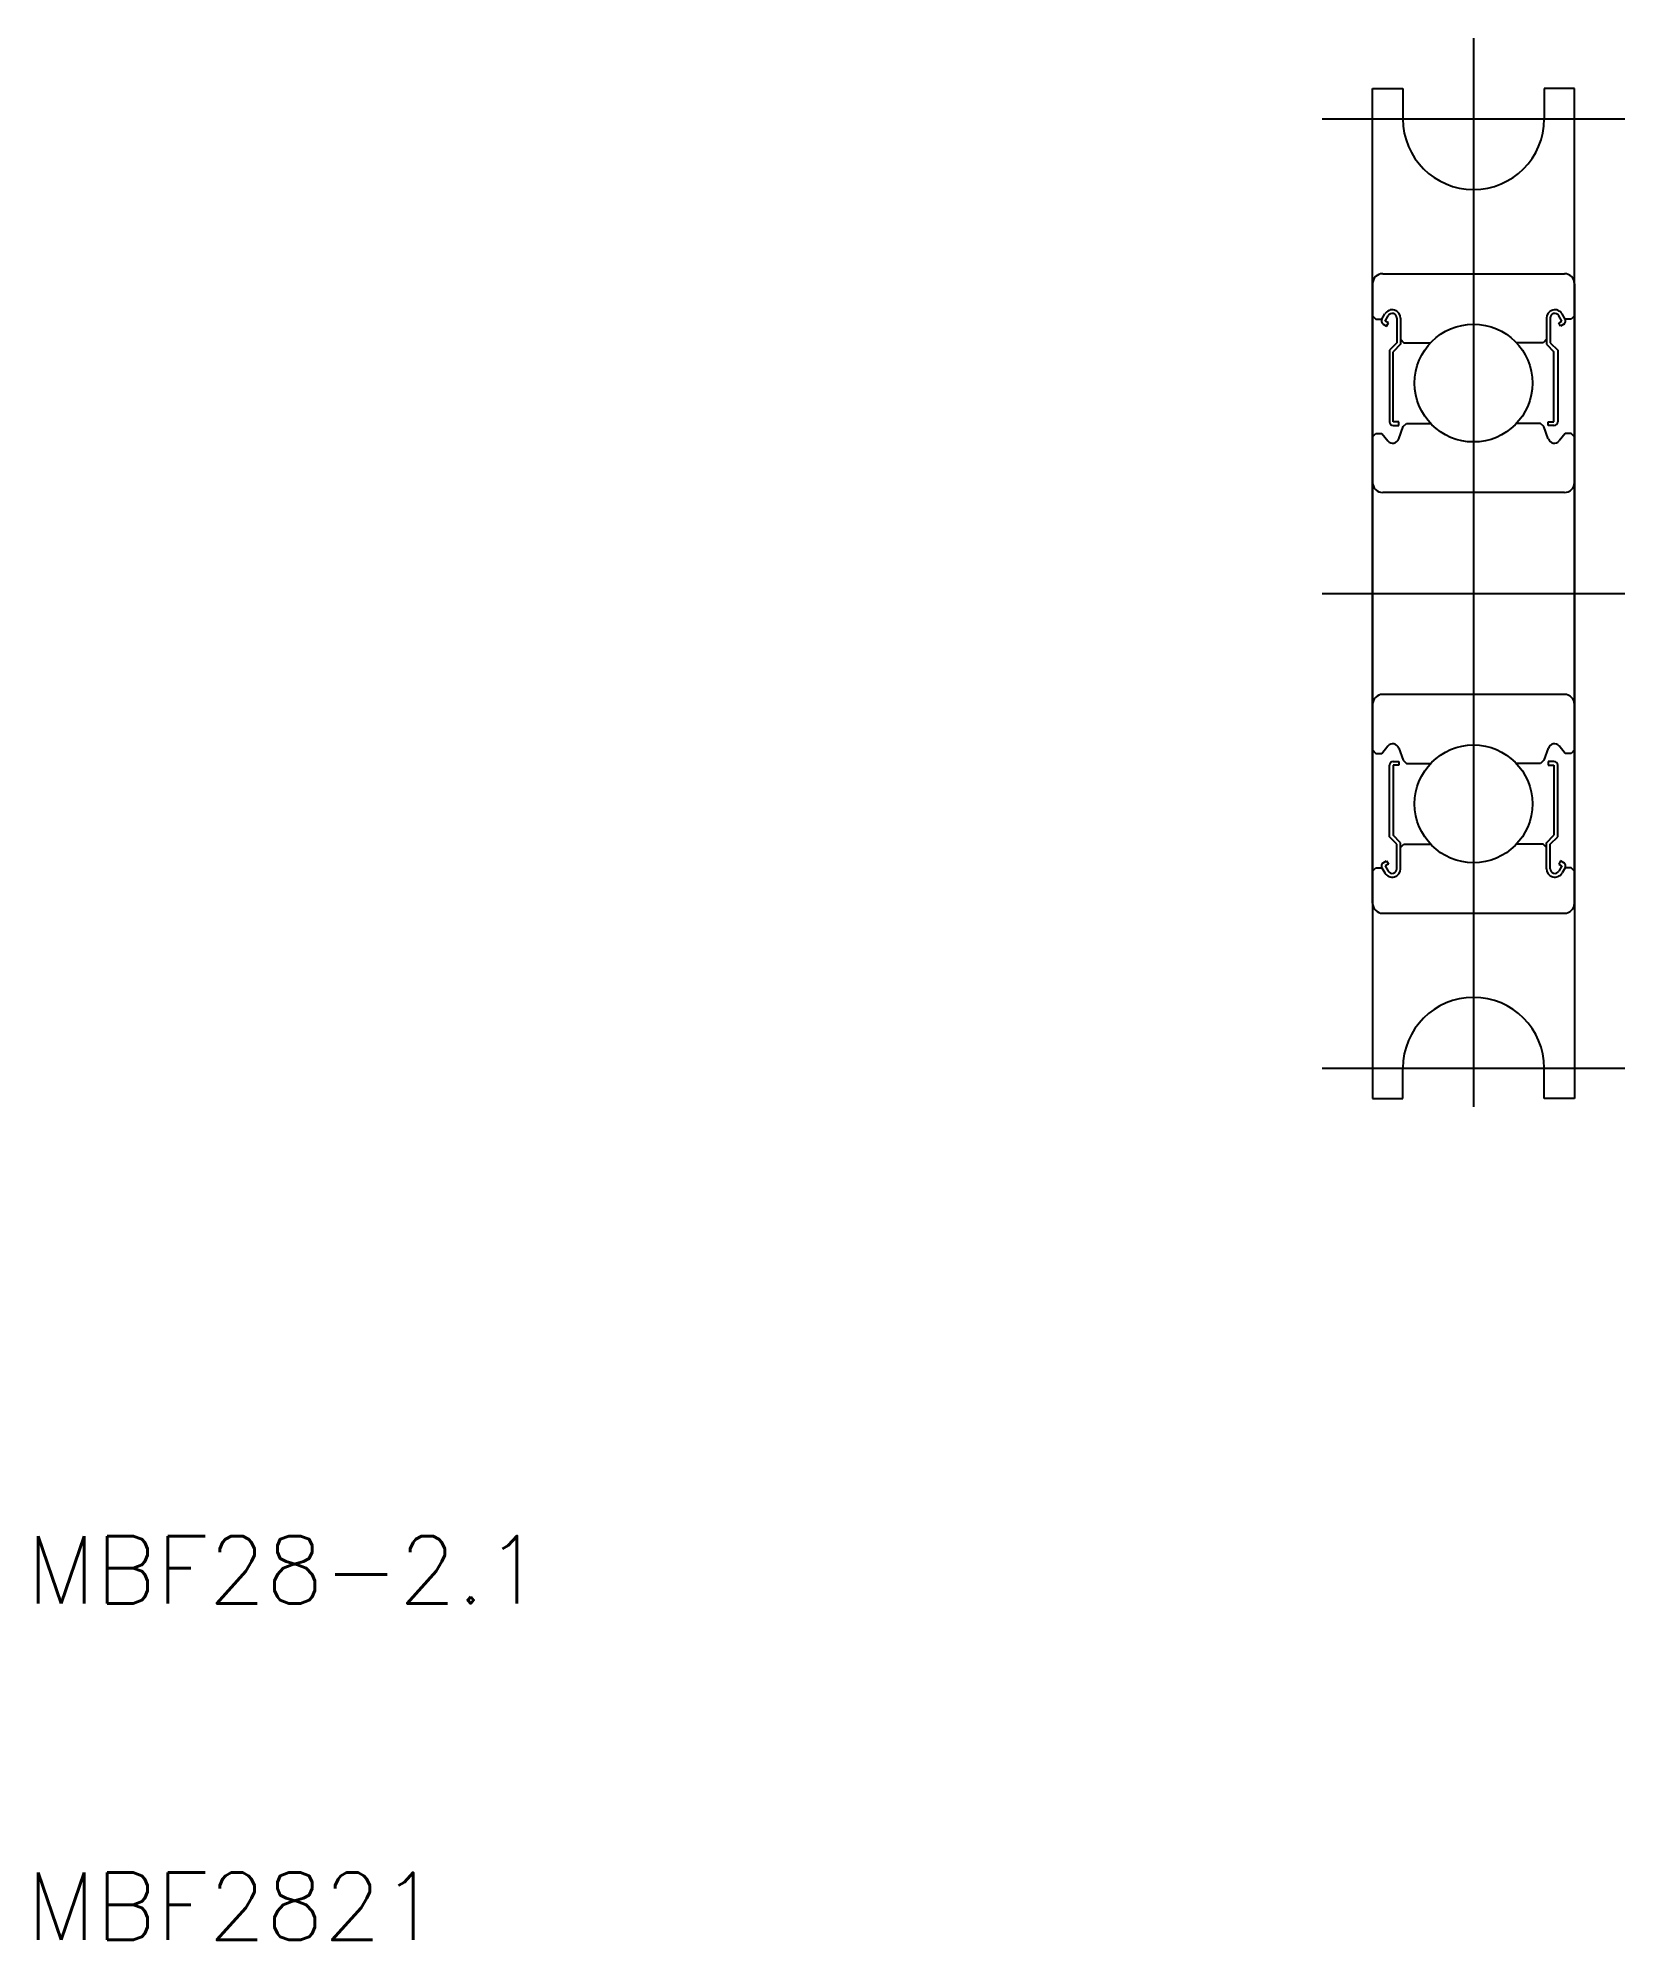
# Model space of a CAD drawing. Extents: x 10.3 to 57.5, y 10 to 66.5.
import ezdxf

# ---------------------------------------------------------------- set-up
doc = ezdxf.new("R2010")
doc.units = 0
doc.linetypes.add('CENTER', pattern=[50.8, 31.75, -6.35, 6.35, -6.35])
doc.layers.get('0').update_dxf_attribs({"linetype": 'CONTINUOUS'})
doc.layers.add('CENTER', color=1, linetype='CENTER')
doc.styles.get("Standard").update_dxf_attribs({"font": 'txt.shx'})

msp = doc.modelspace()

# ---------------------------------------------------------------- linework, layer by layer
at = {"color": 7, "linetype": 'CONTINUOUS'}
for p, q in [((50, 50), (50, 65)), ((50, 65), (50.9, 65)), ((50.9, 65), (50.9, 64.1)), ((55.1, 65), (55.1, 64.1)), ((56, 65), (55.1, 65)), ((56, 50), (56, 65)), ((50.3, 59.5), (55.7, 59.5)), ((50, 59.2), (50, 50)), ((56, 59.2), (56, 50)), ((50, 58.25), (50.1, 58.15)), ((50.278, 58.15), (50.368, 58.303)), ((50.374, 58.094), (50.465, 58.248)), ((55.626, 58.094), (55.535, 58.248)), ((55.722, 58.15), (55.632, 58.303)), ((56, 58.25), (55.9, 58.15)), ((50.1, 58.15), (50.278, 58.15)), ((50.318, 57.998), (50.415, 57.943)), ((50.47, 58.039), (50.374, 58.094)), ((50.415, 57.943), (50.47, 58.039)), ((50.722, 58.179), (50.722, 57.45)), ((50.833, 58.179), (50.833, 57.404)), ((55.167, 58.179), (55.167, 57.404)), ((55.278, 58.179), (55.278, 57.45)), ((55.53, 58.039), (55.626, 58.094)), ((55.585, 57.943), (55.53, 58.039)), ((55.682, 57.998), (55.585, 57.943)), ((55.9, 58.15), (55.722, 58.15)), ((50.722, 57.45), (50.5, 57.228)), ((50.5, 57.228), (50.5, 55.101)), ((50.833, 57.404), (50.611, 57.182)), ((50.611, 55.101), (50.611, 57.182)), ((50.833, 57.55), (50.933, 57.45)), ((50.933, 57.45), (51.726, 57.45)), ((55.067, 57.45), (54.274, 57.45)), ((55.167, 57.55), (55.067, 57.45)), ((55.167, 57.404), (55.389, 57.182)), ((55.278, 57.45), (55.5, 57.228)), ((55.389, 55.101), (55.389, 57.182)), ((55.5, 57.228), (55.5, 55.101)), ((56, 56.9), (56, 56.9)), ((50.778, 55.101), (50.611, 55.101)), ((50.611, 54.99), (50.778, 54.99)), ((50.778, 54.99), (50.778, 55.101)), ((50.778, 54.597), (50.908, 54.956)), ((50.908, 54.956), (51.008, 55.05)), ((51.008, 55.05), (51.726, 55.05)), ((54.992, 55.05), (54.274, 55.05)), ((55.092, 54.956), (54.992, 55.05)), ((55.222, 54.597), (55.092, 54.956)), ((55.222, 55.101), (55.389, 55.101)), ((55.222, 54.99), (55.222, 55.101)), ((55.389, 54.99), (55.222, 54.99)), ((50, 54.65), (50.1, 54.75)), ((50.1, 54.75), (50.278, 54.75)), ((50.278, 54.75), (50.457, 54.531)), ((55.722, 54.75), (55.543, 54.531)), ((55.9, 54.75), (55.722, 54.75)), ((56, 54.65), (55.9, 54.75)), ((56, 54.6), (56, 54.6)), ((55.7, 53), (50.3, 53)), ((50, 50), (50, 35)), ((50, 40.8), (50, 50)), ((56, 50), (56, 35)), ((56, 40.8), (56, 50)), ((55.7, 47), (50.3, 47)), ((50, 45.35), (50.1, 45.25)), ((50.1, 45.25), (50.278, 45.25)), ((50.278, 45.25), (50.457, 45.469)), ((50.778, 45.403), (50.908, 45.044)), ((55.222, 45.403), (55.092, 45.044)), ((55.722, 45.25), (55.543, 45.469)), ((55.9, 45.25), (55.722, 45.25)), ((56, 45.35), (55.9, 45.25)), ((50.5, 42.772), (50.5, 44.899)), ((50.611, 45.01), (50.778, 45.01)), ((50.778, 44.899), (50.611, 44.899)), ((50.611, 44.899), (50.611, 42.818)), ((50.778, 45.01), (50.778, 44.899)), ((50.908, 45.044), (51.008, 44.95)), ((51.008, 44.95), (51.726, 44.95)), ((54.992, 44.95), (54.274, 44.95)), ((55.092, 45.044), (54.992, 44.95)), ((55.389, 45.01), (55.222, 45.01)), ((55.222, 45.01), (55.222, 44.899)), ((55.222, 44.899), (55.389, 44.899)), ((55.389, 44.899), (55.389, 42.818)), ((55.5, 42.772), (55.5, 44.899)), ((50.722, 42.55), (50.5, 42.772)), ((50.833, 42.596), (50.611, 42.818)), ((50.722, 41.821), (50.722, 42.55)), ((50.833, 41.821), (50.833, 42.596)), ((50.833, 42.45), (50.933, 42.55)), ((50.933, 42.55), (51.726, 42.55)), ((55.067, 42.55), (54.274, 42.55)), ((55.167, 42.45), (55.067, 42.55)), ((55.167, 42.596), (55.389, 42.818)), ((55.167, 41.821), (55.167, 42.596)), ((55.278, 42.55), (55.5, 42.772)), ((55.278, 41.821), (55.278, 42.55)), ((50, 41.75), (50.1, 41.85)), ((50.1, 41.85), (50.278, 41.85)), ((50.278, 41.85), (50.368, 41.697)), ((50.318, 42.002), (50.415, 42.057)), ((50.47, 41.961), (50.374, 41.906)), ((50.374, 41.906), (50.465, 41.752)), ((50.415, 42.057), (50.47, 41.961)), ((55.585, 42.057), (55.53, 41.961)), ((55.53, 41.961), (55.626, 41.906)), ((55.626, 41.906), (55.535, 41.752)), ((55.682, 42.002), (55.585, 42.057)), ((55.722, 41.85), (55.632, 41.697)), ((55.9, 41.85), (55.722, 41.85)), ((56, 41.75), (55.9, 41.85)), ((50.3, 40.5), (55.7, 40.5)), ((50.9, 35), (50.9, 35.9)), ((55.1, 35), (55.1, 35.9)), ((50, 35), (50.9, 35)), ((56, 35), (55.1, 35))]:
    msp.add_line(p, q, dxfattribs=at)
for centre in [(53, 56.25), (53, 43.75)]:
    msp.add_circle(centre, 1.75, dxfattribs=at)
for centre, radius, start, end in [((53, 64.1), 2.1, 180, 0), ((50.3, 59.2), 0.3, 90, 180), ((55.7, 59.2), 0.3, 0, 90), ((50.584, 58.179), 0.249, 0, 150.0012), ((50.584, 58.179), 0.138, 0, 150.0026), ((55.416, 58.179), 0.249, 29.9988, 180), ((55.416, 58.179), 0.138, 29.9974, 180), ((50.374, 58.094), 0.111, 149.9871, 240.009), ((55.626, 58.094), 0.111, 299.991, 30.0129), ((50.611, 55.101), 0.111, 180.0001, 270), ((55.389, 55.101), 0.111, 270, 359.9999), ((50.599, 54.651), 0.186, 220.0002, 343.1527), ((55.401, 54.651), 0.186, 196.8473, 319.9998), ((50.3, 53.3), 0.3, 180, 270), ((55.7, 53.3), 0.3, 270, 0), ((50.3, 46.7), 0.3, 90, 180), ((55.7, 46.7), 0.3, 0, 90), ((50.599, 45.349), 0.186, 16.8473, 139.9998), ((55.401, 45.349), 0.186, 40.0002, 163.1527), ((50.611, 44.899), 0.111, 90, 179.9999), ((55.389, 44.899), 0.111, 0.0001, 90), ((50.374, 41.906), 0.111, 119.991, 210.0129), ((50.584, 41.821), 0.249, 209.9988, 0), ((50.584, 41.821), 0.138, 209.9974, 0), ((55.416, 41.821), 0.249, 180, 330.0012), ((55.416, 41.821), 0.138, 180, 330.0026), ((55.626, 41.906), 0.111, 329.9871, 60.009), ((50.3, 40.8), 0.3, 180, 270), ((55.7, 40.8), 0.3, 270, 0), ((53, 35.9), 2.1, 0, 180)]:
    msp.add_arc(centre, radius, start, end, dxfattribs=at)
at = {"layer": 'CENTER', "color": 1, "linetype": 'CENTER'}
for p, q in [((53, 66.5), (53, 33.5)), ((48.5, 64.1), (57.5, 64.1)), ((48.5, 50), (57.5, 50)), ((48.5, 35.9), (57.5, 35.9))]:
    msp.add_line(p, q, dxfattribs=at)

# ---------------------------------------------------------------- texts
at = {"color": 7, "linetype": 'CONTINUOUS'}
for s, p in [('MBF28-2.1', (10, 20)), ('MBF2821', (10, 10))]:
    msp.add_text(s, height=2, dxfattribs=at).set_placement(p)

doc.saveas('drawing.dxf')
